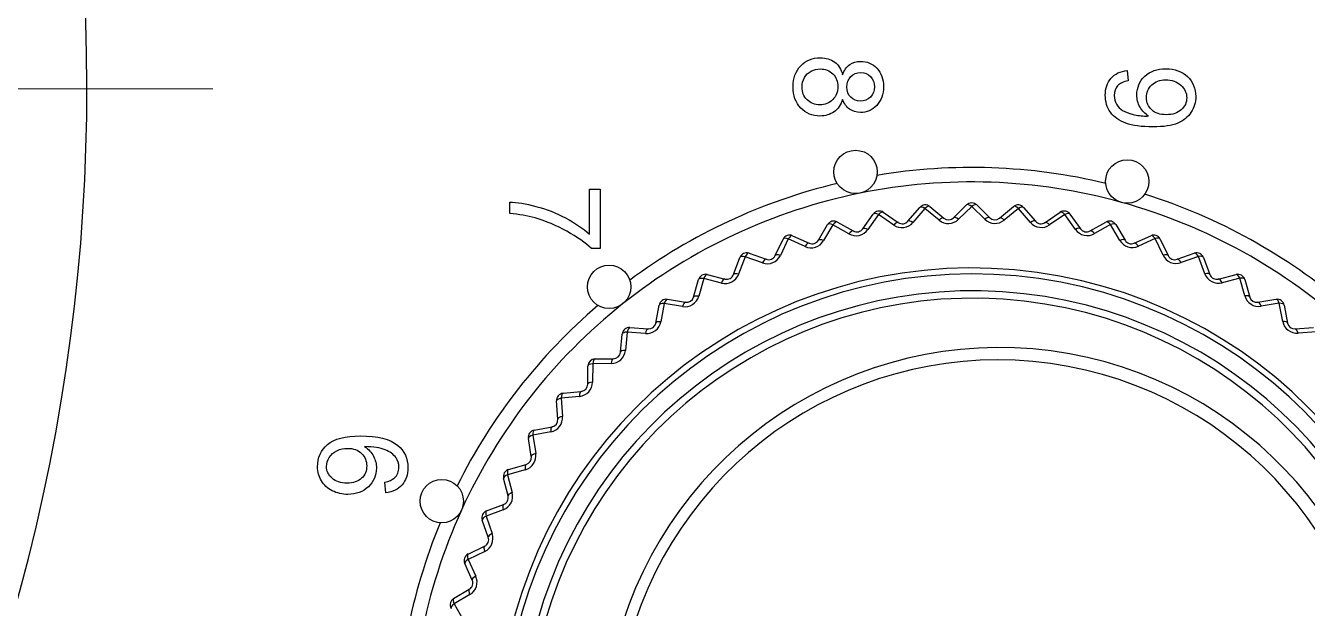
# Model space of a CAD drawing. Header units: millimetres. Extents: x -16130 to 36813, y -8099 to 27484.
# Drawn here: x 31184.71 to 31220.14, y 18353.02 to 18369.13 of the extents above; entities that cross this region are included whole.
import ezdxf

# ---------------------------------------------------------------- set-up
doc = ezdxf.new("R2010")
doc.units = ezdxf.units.MM
doc.header["$LTSCALE"] = 6
doc.linetypes.add('CENTER2', pattern=[28.575, 19.05, -3.175, 3.175, -3.175])
doc.layers.add('05_CENTER', color=4, linetype='CENTER2', lineweight=13)

# ---------------------------------------------------------------- blocks, each defined once
blk = doc.blocks.new('140.096a')
at = {"color": 0}
for p, q in [((-75.766, 156.371), (-75.804, 156.874)), ((-75.686, 156.957), (-75.648, 156.451)), ((-75.975, 156.025), (-76.474, 155.931)), ((-76.474, 155.931), (-76.391, 155.43)), ((-76.423, 156.067), (-75.928, 156.16)), ((-76.502, 155.341), (-76.584, 155.838)), ((-76.68, 154.977), (-77.169, 154.84)), ((-77.13, 154.979), (-76.645, 155.116)), ((-77.145, 154.249), (-77.27, 154.737)), ((-77.169, 154.84), (-77.043, 154.349)), ((-77.291, 153.872), (-77.766, 153.693)), ((-77.74, 153.835), (-77.269, 154.013)), ((-77.691, 153.106), (-77.858, 153.582)), ((-77.766, 153.693), (-77.598, 153.214)), ((-78.247, 152.642), (-77.793, 152.86)), ((-78.136, 151.92), (-78.343, 152.379)), ((-77.803, 152.717), (-78.261, 152.498)), ((-78.261, 152.498), (-78.051, 152.035)), ((-82.914, 151.729), (-82.626, 151.754)), ((-78.649, 151.409), (-78.216, 151.666)), ((-78.213, 151.522), (-78.65, 151.264)), ((-78.475, 150.7), (-78.721, 151.139)), ((-78.65, 151.264), (-78.4, 150.821)), ((-78.942, 150.145), (-78.532, 150.439)), ((-78.516, 150.297), (-78.929, 150.001)), ((-78.929, 150.001), (-78.642, 149.582)), ((-78.706, 149.454), (-78.99, 149.87)), ((-79.123, 148.861), (-78.741, 149.19)), ((-78.711, 149.049), (-79.097, 148.719)), ((-78.828, 148.193), (-79.147, 148.583)), ((-79.097, 148.719), (-78.774, 148.326)), ((-79.192, 147.567), (-78.84, 147.927)), ((-78.797, 147.789), (-79.152, 147.427)), ((-79.152, 147.427), (-78.796, 147.063)), ((-78.84, 146.927), (-79.192, 147.287)), ((-79.147, 146.271), (-78.828, 146.66)), ((-78.772, 146.526), (-79.095, 146.135)), ((-78.741, 145.664), (-79.123, 145.992)), ((-79.095, 146.135), (-78.709, 145.804)), ((-78.99, 144.983), (-78.706, 145.399)), ((-78.638, 145.271), (-78.925, 144.853)), ((-78.532, 144.414), (-78.942, 144.708)), ((-78.925, 144.853), (-78.511, 144.557)), ((-78.721, 143.715), (-78.475, 144.154)), ((-78.394, 144.032), (-78.644, 143.591)), ((-78.644, 143.591), (-78.206, 143.332)), ((-78.216, 143.188), (-78.649, 143.445)), ((-78.343, 142.474), (-78.136, 142.933)), ((-78.044, 142.82), (-78.254, 142.358)), ((-78.254, 142.358), (-77.795, 142.138)), ((-77.793, 141.994), (-78.247, 142.212)), ((-77.858, 141.272), (-77.691, 141.747)), ((-77.589, 141.642), (-77.758, 141.164)), ((-77.758, 141.164), (-77.282, 140.985)), ((-77.269, 140.841), (-77.74, 141.018)), ((-77.27, 140.116), (-77.145, 140.604)), ((-77.034, 140.509), (-77.16, 140.018)), ((-77.16, 140.018), (-76.671, 139.881)), ((-76.645, 139.738), (-77.13, 139.874)), ((-76.584, 139.016), (-76.502, 139.513)), ((-76.382, 139.429), (-76.465, 138.928)), ((-76.465, 138.928), (-75.966, 138.835)), ((-75.928, 138.694), (-76.423, 138.787)), ((-75.804, 137.98), (-75.766, 138.482)), ((-75.639, 138.409), (-75.677, 137.904)), ((-75.677, 137.904), (-75.172, 137.854)), ((-75.123, 137.716), (-75.624, 137.766)), ((-74.937, 137.016), (-74.943, 137.519)), ((-79.625, 137.16), (-77.988, 137.16)), ((-79.625, 136.862), (-79.625, 137.16)), ((-77.988, 137.16), (-77.988, 136.918)), ((-74.809, 137.458), (-74.804, 136.951)), ((-78.385, 136.862), (-79.625, 136.862)), ((-74.804, 136.951), (-74.296, 136.946)), ((-74.236, 136.812), (-74.739, 136.818)), ((-73.989, 136.131), (-74.039, 136.632)), ((-73.9, 136.583), (-73.85, 136.078)), ((-73.85, 136.078), (-73.344, 136.117)), ((-73.273, 135.989), (-73.775, 135.951)), ((-72.968, 135.331), (-73.061, 135.826)), ((-72.918, 135.79), (-72.825, 135.292)), ((-72.825, 135.292), (-72.324, 135.375)), ((-72.242, 135.253), (-72.739, 135.171)), ((-71.881, 134.625), (-72.017, 135.11)), ((-71.871, 135.086), (-71.735, 134.598)), ((-78.952, 134.66), (-79.272, 134.66)), ((-71.735, 134.598), (-71.243, 134.724)), ((-71.151, 134.609), (-71.639, 134.485)), ((-70.736, 134.015), (-70.914, 134.486)), ((-70.767, 134.476), (-70.588, 134.002)), ((-70.588, 134.002), (-70.11, 134.17)), ((-70.008, 134.064), (-70.483, 133.897)), ((-69.543, 133.507), (-69.761, 133.961)), ((-69.614, 133.965), (-69.394, 133.507)), ((-69.394, 133.507), (-68.932, 133.717)), ((-68.821, 133.619), (-69.28, 133.412)), ((-68.31, 133.106), (-68.567, 133.539)), ((-68.42, 133.555), (-68.162, 133.119)), ((-68.162, 133.119), (-67.72, 133.368)), ((-71.23, 131.23), (-71.528, 131.206))]:
    blk.add_line(p, q, dxfattribs=at)
for centre in [(-79.843, 151.729), (-80.105, 144.217), (-76.928, 137.404), (-71.005, 132.776)]:
    blk.add_circle(centre, 0.6, dxfattribs=at)
for centre, radius, start, end in [((7.482, -893.306), 1062.981, 90.89395, 99.283434), ((-64.322, 147.442), 13.128, 90.0429, 259.7499), ((-64.322, 147.449), 12.964, 90.0451, 259.2353), ((-64.309, 147.463), 12.509, 90.0888, 257.0271), ((-64.31, 147.465), 12.304, 90.086, 256.7477), ((-64.319, 148.195), 10.932, 90.0469, 254.8925), ((-64.344, 148.151), 10.566, 89.9152, 254.2413), ((-64.328, 147.427), 15.9, 139.5259, 162.4741), ((-64.328, 147.427), 15.5, 137.5, 164.5), ((-76.049, 156.421), 0.403, 280.6338, 4.3703), ((-75.965, 156.356), 0.2, 280.665, 4.335), ((-76.386, 155.87), 0.2, 100.665, 189.335), ((-76.788, 155.365), 0.402, 285.6147, 9.3971), ((-76.699, 155.308), 0.2, 285.665, 9.335), ((-77.076, 154.787), 0.2, 105.665, 194.335), ((-77.433, 154.248), 0.402, 290.6007, 14.4207), ((-77.339, 154.2), 0.2, 290.665, 14.335), ((-77.669, 153.648), 0.2, 110.665, 199.335), ((-77.977, 153.08), 0.402, 295.5918, 19.4414), ((-77.88, 153.04), 0.2, 295.665, 19.335), ((-78.161, 152.461), 0.2, 115.665, 204.335), ((-78.417, 151.869), 0.402, 300.5822, 24.4646), ((-78.318, 151.838), 0.2, 300.665, 24.335), ((-64.328, 147.427), 15.5, 164.5, 191.5), ((-78.547, 151.237), 0.2, 120.665, 209.335), ((-64.328, 147.427), 15.9, 166.5259, 189.4741), ((-78.649, 150.602), 0.2, 305.665, 29.335), ((-78.75, 150.623), 0.402, 305.5795, 29.4827), ((-78.825, 149.983), 0.2, 125.665, 214.335), ((-78.973, 149.354), 0.402, 310.5844, 34.4949), ((-78.871, 149.341), 0.2, 310.665, 34.335), ((-78.993, 148.71), 0.2, 130.665, 219.335), ((-78.983, 148.067), 0.2, 315.665, 39.335), ((-79.084, 148.07), 0.402, 315.5969, 39.5011), ((-79.049, 147.427), 0.2, 135.665, 224.335), ((-79.083, 146.782), 0.402, 320.6015, 44.5075), ((-78.983, 146.787), 0.2, 320.665, 44.335), ((-78.993, 146.144), 0.2, 140.665, 229.335), ((-78.871, 145.512), 0.2, 325.665, 49.335), ((-78.97, 145.498), 0.402, 325.6089, 49.5009), ((-78.825, 144.871), 0.2, 145.665, 234.335), ((-64.328, 147.427), 15.5, 191.5, 218.5), ((-78.649, 144.252), 0.2, 330.665, 54.335), ((-78.745, 144.23), 0.402, 330.6167, 54.491), ((-64.328, 147.427), 15.9, 193.5259, 216.4741), ((-78.547, 143.617), 0.2, 150.665, 239.335), ((-78.318, 143.016), 0.2, 335.665, 59.335), ((-78.41, 142.986), 0.402, 335.6226, 59.4811), ((-78.161, 142.392), 0.2, 155.665, 244.335), ((-77.969, 141.776), 0.402, 340.6289, 64.4687), ((-77.88, 141.813), 0.2, 340.665, 64.335), ((-77.669, 141.206), 0.2, 160.665, 249.335), ((-77.423, 140.609), 0.402, 345.6316, 69.4585), ((-77.339, 140.654), 0.2, 345.665, 69.335), ((-77.076, 140.067), 0.2, 165.665, 254.335), ((-76.779, 139.494), 0.402, 350.6346, 74.4469), ((-76.699, 139.545), 0.2, 350.665, 74.335), ((-76.386, 138.983), 0.2, 170.665, 259.335), ((-76.039, 138.44), 0.402, 355.634, 79.4378), ((-75.965, 138.497), 0.2, 355.665, 79.335), ((-75.605, 137.965), 0.2, 175.665, 264.335), ((-75.211, 137.454), 0.402, 0.6331, 84.429), ((-64.328, 147.427), 15.5, 218.5, 245.5), ((-75.143, 137.517), 0.2, 0.665, 84.335), ((-64.328, 147.427), 15.9, 220.5259, 243.4741), ((-74.737, 137.018), 0.2, 180.665, 269.335), ((-74.3, 136.544), 0.402, 5.63, 89.4218), ((-74.238, 136.612), 0.2, 5.665, 89.335), ((-73.79, 136.15), 0.2, 185.665, 274.335), ((-73.313, 135.716), 0.402, 10.6258, 94.4164), ((-73.258, 135.789), 0.2, 10.665, 94.335), ((-72.259, 134.978), 0.402, 15.6212, 99.4115), ((-72.771, 135.369), 0.2, 190.665, 279.335), ((-72.21, 135.056), 0.2, 15.665, 99.335), ((-71.143, 134.335), 0.402, 20.6148, 104.4094), ((-71.688, 134.679), 0.2, 195.665, 284.335), ((-71.101, 134.416), 0.2, 20.665, 104.335), ((-70.549, 134.086), 0.2, 200.665, 289.335), ((-69.976, 133.791), 0.402, 25.6098, 109.4067), ((-69.942, 133.875), 0.2, 25.665, 109.335), ((-68.766, 133.351), 0.402, 30.603, 114.4071), ((-68.739, 133.437), 0.2, 30.665, 114.335), ((-64.328, 147.427), 15.5, 245.5, 272.5), ((-69.363, 133.594), 0.2, 205.665, 294.335), ((-68.138, 133.208), 0.2, 210.665, 299.335), ((-64.328, 147.427), 15.9, 247.5259, 270.4741), ((-82.4, 70), 52.965, 312.5803, 134.5292)]:
    blk.add_arc(centre, radius, start, end, dxfattribs=at)
for centre, major_axis, ratio, start_param, end_param in [((-75.567, 156.387), (-0.199, -0.015), 0.383011, 5.103103, 6.283185), ((-76.386, 155.87), (-0.197, -0.032), 0.404257, 5.104538, 6.283185), ((-76.386, 155.87), (-0.037, 0.197), 0.404105, 0, 1.17847), ((-75.891, 155.963), (-0.037, 0.197), 0.382684, 0, 1.179907), ((-76.305, 155.373), (-0.197, -0.032), 0.382671, 5.102854, 6.283185), ((-77.076, 154.787), (-0.054, 0.193), 0.404324, 0, 1.178143), ((-76.591, 154.923), (-0.054, 0.193), 0.382263, 0, 1.180372), ((-77.076, 154.787), (-0.194, -0.05), 0.404608, 5.10471, 6.283185), ((-76.952, 154.299), (-0.194, -0.05), 0.381876, 5.102334, 6.283185), ((-77.669, 153.648), (-0.071, 0.187), 0.404148, 0, 1.178509), ((-77.198, 153.826), (-0.071, 0.187), 0.381582, 0, 1.181393), ((-77.669, 153.648), (-0.189, -0.066), 0.404225, 5.104587, 6.283185), ((-77.503, 153.173), (-0.189, -0.066), 0.380357, 5.101677, 6.283185), ((-77.707, 152.68), (-0.087, 0.18), 0.380726, 0, 1.183204), ((-78.161, 152.461), (-0.182, -0.082), 0.402946, 5.104135, 6.283185), ((-78.161, 152.461), (-0.087, 0.18), 0.403521, 0, 1.179722), ((-77.953, 152.002), (-0.182, -0.082), 0.378162, 5.100693, 6.283185), ((-78.114, 151.494), (-0.102, 0.172), 0.379203, 0, 1.185418), ((-78.547, 151.237), (-0.102, 0.172), 0.401883, 0, 1.181367), ((-78.547, 151.237), (-0.174, -0.098), 0.4011, 5.102731, 6.283185), ((-78.3, 150.798), (-0.174, -0.098), 0.375576, 5.098883, 6.283185), ((-78.416, 150.277), (-0.117, 0.162), 0.37686, 0, 1.18808), ((-78.825, 149.983), (-0.165, -0.113), 0.398449, 5.100384, 6.283185), ((-78.825, 149.983), (-0.117, 0.162), 0.399211, 0, 1.183686), ((-78.541, 149.567), (-0.165, -0.113), 0.372311, 5.096367, 6.283185), ((-78.61, 149.038), (-0.13, 0.152), 0.373822, 0, 1.191487), ((-78.993, 148.71), (-0.13, 0.152), 0.395607, 0, 1.186989), ((-78.993, 148.71), (-0.155, -0.127), 0.394709, 5.097236, 6.283185), ((-78.673, 148.32), (-0.155, -0.127), 0.368114, 5.093287, 6.283185), ((-78.697, 147.787), (-0.143, 0.14), 0.370212, 0, 1.195878), ((-79.049, 147.427), (-0.143, 0.14), 0.391172, 0, 1.191511), ((-79.049, 147.427), (-0.143, -0.14), 0.389667, 5.093409, 6.283185), ((-78.697, 147.066), (-0.143, -0.14), 0.363029, 5.089578, 6.283185), ((-78.673, 146.533), (-0.155, 0.127), 0.365728, 0, 1.200604), ((-78.993, 146.144), (-0.155, 0.127), 0.385841, 0, 1.196289), ((-78.993, 146.144), (-0.13, -0.152), 0.384269, 5.0887, 6.283185), ((-78.61, 145.816), (-0.13, -0.152), 0.358196, 5.085071, 6.283185), ((-78.541, 145.287), (-0.165, 0.113), 0.360866, 0, 1.205077), ((-78.825, 144.871), (-0.165, 0.113), 0.380389, 0, 1.201089), ((-78.825, 144.871), (-0.117, -0.162), 0.378851, 5.083852, 6.283185), ((-78.416, 144.577), (-0.117, -0.162), 0.353404, 5.080553, 6.283185), ((-78.3, 144.056), (-0.174, 0.098), 0.35611, 0, 1.209517), ((-78.547, 143.617), (-0.174, 0.098), 0.375071, 0, 1.205853), ((-78.547, 143.617), (-0.102, -0.172), 0.373504, 5.079114, 6.283185), ((-78.114, 143.36), (-0.102, -0.172), 0.348842, 5.076072, 6.283185), ((-77.953, 142.851), (-0.182, 0.082), 0.351393, 0, 1.213655), ((-78.161, 142.392), (-0.182, 0.082), 0.36988, 0, 1.210339), ((-78.161, 142.392), (-0.087, -0.18), 0.368462, 5.074451, 6.283185), ((-77.707, 142.174), (-0.087, -0.18), 0.34455, 5.071726, 6.283185), ((-77.503, 141.681), (-0.189, 0.066), 0.346968, 0, 1.217608), ((-77.669, 141.206), (-0.189, 0.066), 0.365088, 0, 1.214625), ((-77.669, 141.206), (-0.071, -0.187), 0.363679, 5.070147, 6.283185), ((-77.198, 141.028), (-0.071, -0.187), 0.340564, 5.067665, 6.283185), ((-76.952, 140.555), (-0.194, 0.05), 0.342778, 0, 1.221153), ((-77.076, 140.067), (-0.194, 0.05), 0.360603, 0, 1.218445), ((-77.076, 140.067), (-0.054, -0.193), 0.359405, 5.066085, 6.283185), ((-76.591, 139.931), (-0.054, -0.193), 0.337017, 5.063833, 6.283185), ((-76.305, 139.481), (-0.197, 0.032), 0.33897, 0, 1.22438), ((-76.386, 138.983), (-0.197, 0.032), 0.356652, 0, 1.221948), ((-76.386, 138.983), (-0.037, -0.197), 0.355513, 5.062512, 6.283185), ((-75.891, 138.89), (-0.037, -0.197), 0.333809, 5.060438, 6.283185), ((-75.567, 138.467), (-0.199, 0.015), 0.335557, 0, 1.227192), ((-75.605, 137.965), (-0.199, 0.015), 0.353133, 0, 1.224915), ((-75.605, 137.965), (-0.02, -0.199), 0.352206, 5.059304, 6.283185), ((-75.103, 137.915), (-0.02, -0.199), 0.331118, 5.05734, 6.283185), ((-74.743, 137.522), (-0.2, -0.002), 0.332533, 0, 1.229581), ((-74.737, 137.018), (-0.2, -0.002), 0.350163, 0, 1.227479), ((-74.737, 137.018), (-0.002, -0.2), 0.349362, 5.056598, 6.283185), ((-74.233, 137.012), (-0.002, -0.2), 0.328774, 5.054733, 6.283185), ((-73.84, 136.652), (-0.199, -0.02), 0.330006, 0, 1.231615), ((-73.79, 136.15), (-0.199, -0.02), 0.347704, 0, 1.229553), ((-73.79, 136.15), (0.015, -0.199), 0.347059, 5.054349, 6.283185), ((-73.288, 136.188), (0.015, -0.199), 0.326936, 5.05247, 6.283185), ((-72.865, 135.864), (-0.197, -0.037), 0.327835, 0, 1.233181), ((-72.274, 135.45), (0.032, -0.197), 0.325443, 5.050659, 6.283185), ((-72.771, 135.369), (-0.197, -0.037), 0.345718, 0, 1.231168), ((-72.771, 135.369), (0.032, -0.197), 0.345262, 5.052524, 6.283185), ((-71.824, 135.164), (-0.193, -0.054), 0.326169, 0, 1.234464), ((-71.2, 134.803), (0.05, -0.194), 0.324355, 5.049225, 6.283185), ((-71.688, 134.679), (-0.193, -0.054), 0.344265, 0, 1.232419), ((-71.688, 134.679), (0.05, -0.194), 0.343879, 5.051195, 6.283185), ((-70.727, 134.557), (-0.187, -0.071), 0.324818, 0, 1.235318), ((-70.549, 134.086), (-0.187, -0.071), 0.343165, 0, 1.23322), ((-70.549, 134.086), (0.066, -0.189), 0.342978, 5.050172, 6.283185), ((-70.074, 134.252), (0.066, -0.189), 0.323601, 5.048132, 6.283185), ((-69.581, 134.048), (-0.18, -0.087), 0.323896, 0, 1.23596), ((-68.904, 133.802), (0.082, -0.182), 0.323087, 5.047423, 6.283185), ((-69.363, 133.594), (-0.18, -0.087), 0.342525, 0, 1.233794), ((-69.363, 133.594), (0.082, -0.182), 0.342347, 5.049589, 6.283185), ((-68.395, 133.641), (-0.172, -0.102), 0.323243, 0, 1.236294), ((-68.138, 133.208), (-0.172, -0.102), 0.342107, 0, 1.234016), ((-68.138, 133.208), (0.098, -0.174), 0.342087, 5.049192, 6.283185)]:
    blk.add_ellipse(centre, major_axis=major_axis, ratio=ratio, start_param=start_param, end_param=end_param, dxfattribs=at)
for points in [[(-163.666, 153.667), (-112.552, 161.77), (-60.845, 165.919), (-9.093, 166.058)], [(-79.002, 160.261), (-107.185, 158.21), (-135.241, 154.973), (-163.171, 150.546)]]:
    blk.add_open_spline(points, degree=3, dxfattribs=at)
for points, knots in [([(-81.652, 152.315), (-81.711, 152.219), (-81.794, 152.141), (-81.898, 152.081), (-82.002, 152.021), (-82.115, 151.991), (-82.237, 151.993), (-82.439, 151.996), (-82.609, 152.066), (-82.889, 152.359), (-82.959, 152.553), (-82.959, 153.041), (-82.886, 153.241), (-82.741, 153.393), (-82.596, 153.545), (-82.411, 153.619), (-82.191, 153.621), (-82.032, 153.622), (-81.885, 153.577), (-81.753, 153.49), (-81.622, 153.405), (-81.522, 153.284), (-81.454, 153.124), (-81.386, 152.966), (-81.351, 152.737), (-81.351, 152.123), (-81.386, 151.874), (-81.452, 151.689), (-81.519, 151.504), (-81.622, 151.363), (-81.755, 151.265), (-81.889, 151.168), (-82.046, 151.121), (-82.417, 151.121), (-82.574, 151.174), (-82.696, 151.28), (-82.817, 151.385), (-82.889, 151.536), (-82.914, 151.729)], [0, 0, 0, 0, 0.045035, 0.045035, 0.045035, 0.091501, 0.091501, 0.091501, 0.172196, 0.172196, 0.252892, 0.252892, 0.335768, 0.335768, 0.335768, 0.416161, 0.416161, 0.416161, 0.476991, 0.476991, 0.476991, 0.539996, 0.539996, 0.539996, 0.633863, 0.633863, 0.731282, 0.731282, 0.731282, 0.800591, 0.800591, 0.800591, 0.865023, 0.865023, 0.932938, 0.932938, 0.932938, 1, 1, 1, 1]), ([(-81.687, 152.81), (-81.687, 152.981), (-81.732, 153.118), (-81.822, 153.22), (-81.911, 153.323), (-82.024, 153.372), (-82.289, 153.372), (-82.404, 153.316), (-82.502, 153.209), (-82.601, 153.1), (-82.65, 152.958), (-82.65, 152.628), (-82.603, 152.502), (-82.417, 152.307), (-82.3, 152.258), (-82.024, 152.258), (-81.91, 152.307), (-81.731, 152.502), (-81.687, 152.638), (-81.687, 152.81)], [0, 0, 0, 0, 0.133796, 0.133796, 0.133796, 0.248852, 0.248852, 0.368223, 0.368223, 0.368223, 0.505901, 0.505901, 0.629426, 0.629426, 0.752951, 0.752951, 0.876475, 0.876475, 1, 1, 1, 1]), ([(-82.626, 151.754), (-82.601, 151.619), (-82.554, 151.521), (-82.486, 151.461), (-82.416, 151.399), (-82.328, 151.37), (-82.128, 151.37), (-82.046, 151.391), (-81.976, 151.432), (-81.906, 151.473), (-81.849, 151.531), (-81.805, 151.601), (-81.761, 151.672), (-81.726, 151.767), (-81.695, 151.887), (-81.664, 152.007), (-81.651, 152.13), (-81.651, 152.268), (-81.651, 152.288), (-81.652, 152.315)], [0, 0, 0, 0, 0.178241, 0.178241, 0.178241, 0.334948, 0.334948, 0.470286, 0.470286, 0.470286, 0.601212, 0.601212, 0.601212, 0.767348, 0.767348, 0.767348, 0.978103, 0.978103, 1, 1, 1, 1]), ([(-82.794, 143.859), (-82.919, 143.904), (-83.012, 143.97), (-83.074, 144.054), (-83.135, 144.138), (-83.163, 144.24), (-83.163, 144.534), (-83.1, 144.684), (-82.971, 144.806), (-82.844, 144.927), (-82.673, 144.987), (-82.462, 144.988), (-82.247, 144.99), (-82.076, 144.925), (-81.816, 144.678), (-81.75, 144.526), (-81.75, 144.235), (-81.78, 144.137), (-81.84, 144.053), (-81.899, 143.97), (-81.99, 143.904), (-82.112, 143.859)], [0, 0, 0, 0, 0.100432, 0.100432, 0.100432, 0.195492, 0.195492, 0.339403, 0.339403, 0.339403, 0.500159, 0.500159, 0.500159, 0.652166, 0.652166, 0.804173, 0.804173, 0.901792, 0.901792, 0.901792, 1, 1, 1, 1]), ([(-82.854, 144.367), (-82.854, 144.251), (-82.817, 144.157), (-82.67, 144.01), (-82.572, 143.974), (-82.338, 143.974), (-82.244, 144.01), (-82.17, 144.083), (-82.098, 144.156), (-82.06, 144.245), (-82.06, 144.459), (-82.097, 144.552), (-82.174, 144.627), (-82.249, 144.701), (-82.343, 144.739), (-82.572, 144.739), (-82.667, 144.704), (-82.817, 144.557), (-82.854, 144.469), (-82.854, 144.367)], [0, 0, 0, 0, 0.12845, 0.12845, 0.2569, 0.2569, 0.38183, 0.38183, 0.38183, 0.502491, 0.502491, 0.626864, 0.626864, 0.626864, 0.750069, 0.750069, 0.875035, 0.875035, 1, 1, 1, 1]), ([(-82.112, 143.859), (-81.962, 143.81), (-81.846, 143.73), (-81.69, 143.512), (-81.651, 143.382), (-81.651, 143.021), (-81.724, 142.845), (-81.873, 142.703), (-82.021, 142.561), (-82.216, 142.488), (-82.698, 142.488), (-82.893, 142.56), (-83.189, 142.846), (-83.262, 143.026), (-83.262, 143.398), (-83.222, 143.532), (-83.059, 143.747), (-82.943, 143.82), (-82.794, 143.859)], [0, 0, 0, 0, 0.101693, 0.101693, 0.203385, 0.203385, 0.344443, 0.344443, 0.344443, 0.490246, 0.490246, 0.636049, 0.636049, 0.781852, 0.781852, 0.890926, 0.890926, 1, 1, 1, 1]), ([(-82.953, 143.237), (-82.953, 143.152), (-82.934, 143.069), (-82.893, 142.99), (-82.852, 142.909), (-82.792, 142.846), (-82.633, 142.759), (-82.546, 142.737), (-82.31, 142.737), (-82.192, 142.783), (-82.1, 142.876), (-82.009, 142.969), (-81.96, 143.086), (-81.96, 143.372), (-82.009, 143.493), (-82.104, 143.587), (-82.199, 143.682), (-82.32, 143.729), (-82.607, 143.729), (-82.724, 143.681), (-82.815, 143.589), (-82.907, 143.495), (-82.953, 143.379), (-82.953, 143.237)], [0, 0, 0, 0, 0.081806, 0.081806, 0.081806, 0.163734, 0.163734, 0.245662, 0.245662, 0.375869, 0.375869, 0.375869, 0.499605, 0.499605, 0.626187, 0.626187, 0.626187, 0.752755, 0.752755, 0.87648, 0.87648, 0.87648, 1, 1, 1, 1]), ([(-79.272, 134.66), (-79.268, 134.859), (-79.23, 135.099), (-79.154, 135.382), (-79.078, 135.664), (-78.972, 135.937), (-78.833, 136.2), (-78.693, 136.461), (-78.543, 136.682), (-78.385, 136.862)], [0, 0, 0, 0, 0.303533, 0.303533, 0.303533, 0.668094, 0.668094, 0.668094, 1, 1, 1, 1]), ([(-77.988, 136.918), (-78.148, 136.746), (-78.308, 136.519), (-78.466, 136.235), (-78.625, 135.949), (-78.747, 135.658), (-78.833, 135.357), (-78.893, 135.144), (-78.935, 134.913), (-78.952, 134.66)], [0, 0, 0, 0, 0.334574, 0.334574, 0.334574, 0.716506, 0.716506, 0.716506, 1, 1, 1, 1]), ([(-72.511, 130.645), (-72.439, 130.755), (-72.35, 130.837), (-72.246, 130.89), (-72.14, 130.945), (-72.031, 130.97), (-71.715, 130.97), (-71.543, 130.897), (-71.403, 130.749), (-71.263, 130.601), (-71.191, 130.412), (-71.191, 130.024), (-71.224, 129.883), (-71.29, 129.751), (-71.357, 129.62), (-71.447, 129.518), (-71.564, 129.448), (-71.68, 129.379), (-71.811, 129.342), (-72.208, 129.342), (-72.413, 129.435), (-72.729, 129.803), (-72.809, 130.106), (-72.809, 131.003), (-72.721, 131.346), (-72.545, 131.561), (-72.392, 131.748), (-72.187, 131.841), (-71.928, 131.842), (-71.735, 131.844), (-71.577, 131.787), (-71.453, 131.68), (-71.329, 131.572), (-71.256, 131.421), (-71.23, 131.23)], [0, 0, 0, 0, 0.047842, 0.047842, 0.047842, 0.091795, 0.091795, 0.16794, 0.16794, 0.16794, 0.251767, 0.251767, 0.307456, 0.307456, 0.307456, 0.361539, 0.361539, 0.361539, 0.426602, 0.426602, 0.537933, 0.537933, 0.649264, 0.649264, 0.773869, 0.773869, 0.773869, 0.865712, 0.865712, 0.865712, 0.932916, 0.932916, 0.932916, 1, 1, 1, 1]), ([(-71.528, 131.206), (-71.556, 131.325), (-71.593, 131.411), (-71.644, 131.465), (-71.725, 131.551), (-71.826, 131.593), (-72.042, 131.593), (-72.127, 131.567), (-72.202, 131.514), (-72.297, 131.445), (-72.371, 131.343), (-72.425, 131.211), (-72.479, 131.077), (-72.509, 130.89), (-72.511, 130.645)], [0, 0, 0, 0, 0.154455, 0.154455, 0.154455, 0.337783, 0.337783, 0.483949, 0.483949, 0.483949, 0.689374, 0.689374, 0.689374, 1, 1, 1, 1]), ([(-72.464, 130.176), (-72.464, 130.073), (-72.443, 129.974), (-72.355, 129.785), (-72.293, 129.714), (-72.137, 129.616), (-72.054, 129.591), (-71.837, 129.591), (-71.728, 129.642), (-71.637, 129.744), (-71.547, 129.846), (-71.5, 129.984), (-71.5, 130.329), (-71.546, 130.461), (-71.635, 130.558), (-71.724, 130.655), (-71.839, 130.703), (-72.112, 130.703), (-72.228, 130.654), (-72.322, 130.558), (-72.418, 130.461), (-72.464, 130.334), (-72.464, 130.176)], [0, 0, 0, 0, 0.083655, 0.083655, 0.167311, 0.167311, 0.250966, 0.250966, 0.373351, 0.373351, 0.373351, 0.509142, 0.509142, 0.639903, 0.639903, 0.639903, 0.757778, 0.757778, 0.87288, 0.87288, 0.87288, 1, 1, 1, 1])]:
    blk.add_open_spline(points, degree=3, knots=knots, dxfattribs=at)
at = {"layer": '05_CENTER', "color": 0}
blk.add_line((-82.4, 12.15), (-82.4, 127.85), dxfattribs=at)

msp = doc.modelspace()

# ---------------------------------------------------------------- block references
at = {"color": 4, "rotation": 269.9999999632163}
msp.add_blockref('140.096a', (31063.43586, 18284.97582), dxfattribs=at)

doc.saveas('drawing.dxf')
